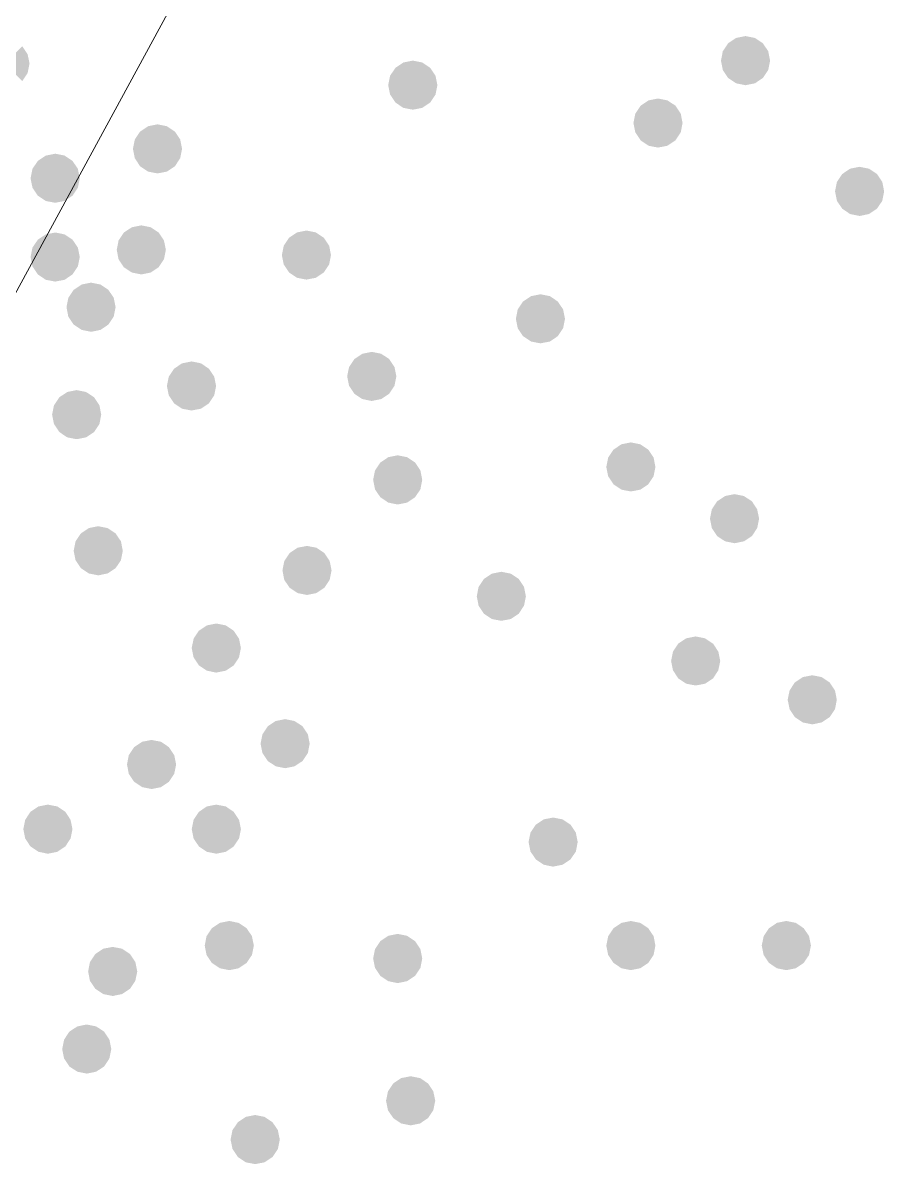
# Model space of a CAD drawing. Header units: millimetres. Extents: x 87938 to 265635, y 330093 to 434310.
# Drawn here: x 238358 to 239357, y 383921 to 385246 of the extents above; entities that cross this region are included whole.
import ezdxf

# ---------------------------------------------------------------- set-up
doc = ezdxf.new("R2010")
doc.units = ezdxf.units.MM

# ---------------------------------------------------------------- blocks, each defined once
blk = doc.blocks.new('A$C3F56660F')
at = {"lineweight": 0}
blk.add_line((5812.8, 3116.1), (6300.5, 4014.4), dxfattribs=at)
for points in [[(6819.1, 3678.8), (6798.9, 3699), (6790.6, 3678.8), (6792.7, 3689.8)], [(6819.1, 3678.8), (6819.1, 3707.4), (6798.9, 3699), (6808.2, 3705.2)], [(6819.1, 3678.8), (6839.2, 3699), (6819.1, 3707.4), (6830, 3705.2)], [(6819.1, 3678.8), (6847.6, 3678.8), (6839.2, 3699), (6845.4, 3689.8)], [(5959.7, 3675.4), (5988.2, 3675.4), (5979.8, 3695.5), (5986, 3686.3)], [(5959.7, 3675.4), (5979.8, 3655.2), (5988.2, 3675.4), (5986, 3664.5)], [(6433, 3650.4), (6433, 3678.9), (6412.8, 3670.5), (6422, 3676.7)], [(6433, 3650.4), (6453.1, 3670.5), (6433, 3678.9), (6443.9, 3676.7)], [(6819.1, 3678.8), (6790.6, 3678.8), (6798.9, 3658.7), (6792.7, 3667.9)], [(6819.1, 3678.8), (6798.9, 3658.7), (6819.1, 3650.3), (6808.2, 3652.5)], [(6819.1, 3678.8), (6819.1, 3650.3), (6839.2, 3658.7), (6830, 3652.5)], [(6819.1, 3678.8), (6839.2, 3658.7), (6847.6, 3678.8), (6845.4, 3667.9)], [(6433, 3650.4), (6412.8, 3670.5), (6404.4, 3650.4), (6406.6, 3661.3)], [(6433, 3650.4), (6461.5, 3650.4), (6453.1, 3670.5), (6459.3, 3661.3)], [(6433, 3650.4), (6404.4, 3650.4), (6412.8, 3630.2), (6406.6, 3639.5)], [(6433, 3650.4), (6412.8, 3630.2), (6433, 3621.9), (6422, 3624)], [(6433, 3650.4), (6433, 3621.9), (6453.1, 3630.2), (6443.9, 3624)], [(6433, 3650.4), (6453.1, 3630.2), (6461.5, 3650.4), (6459.3, 3639.5)], [(6717.5, 3606.4), (6717.5, 3634.9), (6697.4, 3626.6), (6706.6, 3632.7)], [(6717.5, 3606.4), (6737.7, 3626.6), (6717.5, 3634.9), (6728.4, 3632.7)], [(6717.5, 3606.4), (6697.4, 3626.6), (6689, 3606.4), (6691.2, 3617.3)], [(6717.5, 3606.4), (6746, 3606.4), (6737.7, 3626.6), (6743.9, 3617.3)], [(6136.7, 3576.4), (6136.7, 3604.9), (6116.5, 3596.5), (6125.8, 3602.7)], [(6136.7, 3576.4), (6156.9, 3596.5), (6136.7, 3604.9), (6147.6, 3602.7)], [(6717.5, 3606.4), (6689, 3606.4), (6697.4, 3586.2), (6691.2, 3595.5)], [(6717.5, 3606.4), (6697.4, 3586.2), (6717.5, 3577.9), (6706.6, 3580)], [(6717.5, 3606.4), (6717.5, 3577.9), (6737.7, 3586.2), (6728.4, 3580)], [(6717.5, 3606.4), (6737.7, 3586.2), (6746, 3606.4), (6743.9, 3595.5)], [(6136.7, 3576.4), (6116.5, 3596.5), (6108.2, 3576.4), (6110.4, 3587.3)], [(6136.7, 3576.4), (6165.2, 3576.4), (6156.9, 3596.5), (6163, 3587.3)], [(6018, 3542.3), (6018, 3570.8), (5997.8, 3562.4), (6007, 3568.6)], [(6018, 3542.3), (6038.1, 3562.4), (6018, 3570.8), (6028.9, 3568.6)], [(6136.7, 3576.4), (6108.2, 3576.4), (6116.5, 3556.2), (6110.4, 3565.5)], [(6136.7, 3576.4), (6116.5, 3556.2), (6136.7, 3547.9), (6125.8, 3550)], [(6136.7, 3576.4), (6136.7, 3547.9), (6156.9, 3556.2), (6147.6, 3550)], [(6136.7, 3576.4), (6156.9, 3556.2), (6165.2, 3576.4), (6163, 3565.5)], [(6018, 3542.3), (5997.8, 3562.4), (5989.4, 3542.3), (5991.6, 3553.2)], [(6018, 3542.3), (6046.5, 3542.3), (6038.1, 3562.4), (6044.3, 3553.2)], [(6951.4, 3527.1), (6951.4, 3555.6), (6931.3, 3547.2), (6940.5, 3553.4)], [(6951.4, 3527.1), (6971.6, 3547.2), (6951.4, 3555.6), (6962.3, 3553.4)], [(6018, 3542.3), (5989.4, 3542.3), (5997.8, 3522.1), (5991.6, 3531.4)], [(6018, 3542.3), (5997.8, 3522.1), (6018, 3513.8), (6007, 3515.9)], [(6018, 3542.3), (6018, 3513.8), (6038.1, 3522.1), (6028.9, 3515.9)], [(6018, 3542.3), (6038.1, 3522.1), (6046.5, 3542.3), (6044.3, 3531.4)], [(6951.4, 3527.1), (6931.3, 3547.2), (6922.9, 3527.1), (6925.1, 3538)], [(6951.4, 3527.1), (6979.9, 3527.1), (6971.6, 3547.2), (6977.8, 3538)], [(6951.4, 3527.1), (6922.9, 3527.1), (6931.3, 3506.9), (6925.1, 3516.1)], [(6951.4, 3527.1), (6931.3, 3506.9), (6951.4, 3498.5), (6940.5, 3500.7)], [(6951.4, 3527.1), (6951.4, 3498.5), (6971.6, 3506.9), (6962.3, 3500.7)], [(6951.4, 3527.1), (6971.6, 3506.9), (6979.9, 3527.1), (6977.8, 3516.1)], [(6117.9, 3459.1), (6117.9, 3487.6), (6097.7, 3479.3), (6107, 3485.4)], [(6117.9, 3459.1), (6138, 3479.3), (6117.9, 3487.6), (6128.8, 3485.4)], [(6018, 3450.8), (6018, 3479.3), (5997.8, 3470.9), (6007, 3477.1)], [(6018, 3450.8), (6038.1, 3470.9), (6018, 3479.3), (6028.9, 3477.1)], [(6117.9, 3459.1), (6097.7, 3479.3), (6089.4, 3459.1), (6091.5, 3470)], [(6117.9, 3459.1), (6146.4, 3459.1), (6138, 3479.3), (6144.2, 3470)], [(6309.5, 3453.1), (6289.4, 3473.2), (6281, 3453.1), (6283.2, 3464)], [(6309.5, 3453.1), (6309.5, 3481.6), (6289.4, 3473.2), (6298.6, 3479.4)], [(6309.5, 3453.1), (6329.7, 3473.2), (6309.5, 3481.6), (6320.4, 3479.4)], [(6309.5, 3453.1), (6338, 3453.1), (6329.7, 3473.2), (6335.9, 3464)], [(6018, 3450.8), (5997.8, 3470.9), (5989.4, 3450.8), (5991.6, 3461.7)], [(6018, 3450.8), (6046.5, 3450.8), (6038.1, 3470.9), (6044.3, 3461.7)], [(6117.9, 3459.1), (6089.4, 3459.1), (6097.7, 3438.9), (6091.5, 3448.2)], [(6117.9, 3459.1), (6097.7, 3438.9), (6117.9, 3430.6), (6107, 3432.8)], [(6117.9, 3459.1), (6117.9, 3430.6), (6138, 3438.9), (6128.8, 3432.8)], [(6117.9, 3459.1), (6138, 3438.9), (6146.4, 3459.1), (6144.2, 3448.2)], [(6018, 3450.8), (5989.4, 3450.8), (5997.8, 3430.6), (5991.6, 3439.9)], [(6018, 3450.8), (5997.8, 3430.6), (6018, 3422.3), (6007, 3424.4)], [(6018, 3450.8), (6018, 3422.3), (6038.1, 3430.6), (6028.9, 3424.4)], [(6018, 3450.8), (6038.1, 3430.6), (6046.5, 3450.8), (6044.3, 3439.9)], [(6309.5, 3453.1), (6281, 3453.1), (6289.4, 3432.9), (6283.2, 3442.2)], [(6309.5, 3453.1), (6289.4, 3432.9), (6309.5, 3424.6), (6298.6, 3426.7)], [(6309.5, 3453.1), (6309.5, 3424.6), (6329.7, 3432.9), (6320.4, 3426.7)], [(6309.5, 3453.1), (6329.7, 3432.9), (6338, 3453.1), (6335.9, 3442.2)], [(6059.6, 3392.6), (6059.6, 3421.1), (6039.4, 3412.7), (6048.7, 3418.9)], [(6059.6, 3392.6), (6079.7, 3412.7), (6059.6, 3421.1), (6070.5, 3418.9)], [(6059.6, 3392.6), (6039.4, 3412.7), (6031.1, 3392.6), (6033.2, 3403.5)], [(6059.6, 3392.6), (6088.1, 3392.6), (6079.7, 3412.7), (6085.9, 3403.5)], [(6581.1, 3379.1), (6581.1, 3407.6), (6560.9, 3399.2), (6570.2, 3405.4)], [(6581.1, 3379.1), (6601.2, 3399.2), (6581.1, 3407.6), (6592, 3405.4)], [(6059.6, 3392.6), (6031.1, 3392.6), (6039.4, 3372.4), (6033.2, 3381.6)], [(6059.6, 3392.6), (6039.4, 3372.4), (6059.6, 3364), (6048.7, 3366.2)], [(6059.6, 3392.6), (6059.6, 3364), (6079.7, 3372.4), (6070.5, 3366.2)], [(6059.6, 3392.6), (6079.7, 3372.4), (6088.1, 3392.6), (6085.9, 3381.6)], [(6581.1, 3379.1), (6560.9, 3399.2), (6552.6, 3379.1), (6554.7, 3390)], [(6581.1, 3379.1), (6609.6, 3379.1), (6601.2, 3399.2), (6607.4, 3390)], [(6581.1, 3379.1), (6552.6, 3379.1), (6560.9, 3358.9), (6554.7, 3368.2)], [(6581.1, 3379.1), (6560.9, 3358.9), (6581.1, 3350.6), (6570.2, 3352.7)], [(6581.1, 3379.1), (6581.1, 3350.6), (6601.2, 3358.9), (6592, 3352.7)], [(6581.1, 3379.1), (6601.2, 3358.9), (6609.6, 3379.1), (6607.4, 3368.2)], [(6385.3, 3312.2), (6385.3, 3340.7), (6365.2, 3332.4), (6374.4, 3338.5)], [(6385.3, 3312.2), (6405.5, 3332.4), (6385.3, 3340.7), (6396.3, 3338.5)], [(6176.2, 3301.1), (6176.2, 3329.6), (6156, 3321.2), (6165.2, 3327.4)], [(6176.2, 3301.1), (6196.3, 3321.2), (6176.2, 3329.6), (6187.1, 3327.4)], [(6385.3, 3312.2), (6365.2, 3332.4), (6356.8, 3312.2), (6359, 3323.1)], [(6385.3, 3312.2), (6413.9, 3312.2), (6405.5, 3332.4), (6411.7, 3323.1)], [(6176.2, 3301.1), (6156, 3321.2), (6147.6, 3301.1), (6149.8, 3312)], [(6176.2, 3301.1), (6204.7, 3301.1), (6196.3, 3321.2), (6202.5, 3312)], [(6176.2, 3301.1), (6147.6, 3301.1), (6156, 3280.9), (6149.8, 3290.2)], [(6176.2, 3301.1), (6156, 3280.9), (6176.2, 3272.6), (6165.2, 3274.7)], [(6176.2, 3301.1), (6176.2, 3272.6), (6196.3, 3280.9), (6187.1, 3274.7)], [(6176.2, 3301.1), (6196.3, 3280.9), (6204.7, 3301.1), (6202.5, 3290.2)], [(6385.3, 3312.2), (6356.8, 3312.2), (6365.2, 3292), (6359, 3301.3)], [(6385.3, 3312.2), (6365.2, 3292), (6385.3, 3283.7), (6374.4, 3285.9)], [(6385.3, 3312.2), (6385.3, 3283.7), (6405.5, 3292), (6396.3, 3285.9)], [(6385.3, 3312.2), (6405.5, 3292), (6413.9, 3312.2), (6411.7, 3301.3)], [(6042.9, 3267.8), (6022.8, 3288), (6014.4, 3267.8), (6016.6, 3278.7)], [(6042.9, 3267.8), (6042.9, 3296.3), (6022.8, 3288), (6032, 3294.1)], [(6042.9, 3267.8), (6063.1, 3288), (6042.9, 3296.3), (6053.8, 3294.1)], [(6042.9, 3267.8), (6071.4, 3267.8), (6063.1, 3288), (6069.3, 3278.7)], [(6042.9, 3267.8), (6014.4, 3267.8), (6022.8, 3247.6), (6016.6, 3256.9)], [(6042.9, 3267.8), (6022.8, 3247.6), (6042.9, 3239.3), (6032, 3241.4)], [(6042.9, 3267.8), (6042.9, 3239.3), (6063.1, 3247.6), (6053.8, 3241.4)], [(6042.9, 3267.8), (6063.1, 3247.6), (6071.4, 3267.8), (6069.3, 3256.9)], [(6686, 3207.1), (6686, 3235.6), (6665.9, 3227.2), (6675.1, 3233.4)], [(6686, 3207.1), (6706.2, 3227.2), (6686, 3235.6), (6696.9, 3233.4)], [(6415.4, 3192.1), (6415.4, 3220.6), (6395.3, 3212.2), (6404.5, 3218.4)], [(6415.4, 3192.1), (6435.6, 3212.2), (6415.4, 3220.6), (6426.3, 3218.4)], [(6686, 3207.1), (6665.9, 3227.2), (6657.5, 3207.1), (6659.7, 3218)], [(6686, 3207.1), (6714.5, 3207.1), (6706.2, 3227.2), (6712.4, 3218)], [(6415.4, 3192.1), (6395.3, 3212.2), (6386.9, 3192.1), (6389.1, 3203)], [(6415.4, 3192.1), (6443.9, 3192.1), (6435.6, 3212.2), (6441.8, 3203)], [(6686, 3207.1), (6657.5, 3207.1), (6665.9, 3186.9), (6659.7, 3196.2)], [(6686, 3207.1), (6665.9, 3186.9), (6686, 3178.6), (6675.1, 3180.7)], [(6686, 3207.1), (6686, 3178.6), (6706.2, 3186.9), (6696.9, 3180.7)], [(6686, 3207.1), (6706.2, 3186.9), (6714.5, 3207.1), (6712.4, 3196.2)], [(6415.4, 3192.1), (6386.9, 3192.1), (6395.3, 3171.9), (6389.1, 3181.1)], [(6415.4, 3192.1), (6395.3, 3171.9), (6415.4, 3163.5), (6404.5, 3165.7)], [(6415.4, 3192.1), (6415.4, 3163.5), (6435.6, 3171.9), (6426.3, 3165.7)], [(6415.4, 3192.1), (6435.6, 3171.9), (6443.9, 3192.1), (6441.8, 3181.1)], [(6806.3, 3147), (6806.3, 3175.5), (6786.1, 3167.2), (6795.4, 3173.3)], [(6806.3, 3147), (6826.5, 3167.2), (6806.3, 3175.5), (6817.2, 3173.3)], [(6806.3, 3147), (6786.1, 3167.2), (6777.8, 3147), (6780, 3157.9)], [(6806.3, 3147), (6834.8, 3147), (6826.5, 3167.2), (6832.6, 3157.9)], [(6806.3, 3147), (6777.8, 3147), (6786.1, 3126.8), (6780, 3136.1)], [(6806.3, 3147), (6786.1, 3126.8), (6806.3, 3118.5), (6795.4, 3120.7)], [(6806.3, 3147), (6806.3, 3118.5), (6826.5, 3126.8), (6817.2, 3120.7)], [(6806.3, 3147), (6826.5, 3126.8), (6834.8, 3147), (6832.6, 3136.1)], [(6067.9, 3109.7), (6047.8, 3129.9), (6039.4, 3109.7), (6041.6, 3120.7)], [(6067.9, 3109.7), (6067.9, 3138.3), (6047.8, 3129.9), (6057, 3136.1)], [(6067.9, 3109.7), (6088.1, 3129.9), (6067.9, 3138.3), (6078.8, 3136.1)], [(6067.9, 3109.7), (6096.4, 3109.7), (6088.1, 3129.9), (6094.3, 3120.7)], [(6310.2, 3086.9), (6310.2, 3115.4), (6290, 3107.1), (6299.3, 3113.3)], [(6310.2, 3086.9), (6330.3, 3107.1), (6310.2, 3115.4), (6321.1, 3113.3)], [(6067.9, 3109.7), (6039.4, 3109.7), (6047.8, 3089.6), (6041.6, 3098.8)], [(6067.9, 3109.7), (6047.8, 3089.6), (6067.9, 3081.2), (6057, 3083.4)], [(6067.9, 3109.7), (6067.9, 3081.2), (6088.1, 3089.6), (6078.8, 3083.4)], [(6067.9, 3109.7), (6088.1, 3089.6), (6096.4, 3109.7), (6094.3, 3098.8)], [(6310.2, 3086.9), (6290, 3107.1), (6281.7, 3086.9), (6283.8, 3097.8)], [(6310.2, 3086.9), (6338.7, 3086.9), (6330.3, 3107.1), (6336.5, 3097.8)], [(6310.2, 3086.9), (6281.7, 3086.9), (6290, 3066.8), (6283.8, 3076)], [(6310.2, 3086.9), (6290, 3066.8), (6310.2, 3058.4), (6299.3, 3060.6)], [(6310.2, 3086.9), (6310.2, 3058.4), (6330.3, 3066.8), (6321.1, 3060.6)], [(6310.2, 3086.9), (6330.3, 3066.8), (6338.7, 3086.9), (6336.5, 3076)], [(6535.7, 3056.9), (6515.5, 3077), (6507.2, 3056.9), (6509.3, 3067.8)], [(6535.7, 3056.9), (6535.7, 3085.4), (6515.5, 3077), (6524.8, 3083.2)], [(6535.7, 3056.9), (6555.9, 3077), (6535.7, 3085.4), (6546.6, 3083.2)], [(6535.7, 3056.9), (6564.2, 3056.9), (6555.9, 3077), (6562, 3067.8)], [(6535.7, 3056.9), (6507.2, 3056.9), (6515.5, 3036.7), (6509.3, 3046)], [(6535.7, 3056.9), (6515.5, 3036.7), (6535.7, 3028.4), (6524.8, 3030.5)], [(6535.7, 3056.9), (6535.7, 3028.4), (6555.9, 3036.7), (6546.6, 3030.5)], [(6535.7, 3056.9), (6555.9, 3036.7), (6564.2, 3056.9), (6562, 3046)], [(6204.9, 2996.8), (6204.9, 3025.3), (6184.8, 3017), (6194, 3023.1)], [(6204.9, 2996.8), (6225.1, 3017), (6204.9, 3025.3), (6215.9, 3023.1)], [(6204.9, 2996.8), (6184.8, 3017), (6176.4, 2996.8), (6178.6, 3007.7)], [(6204.9, 2996.8), (6233.5, 2996.8), (6225.1, 3017), (6231.3, 3007.7)], [(6761.2, 2981.8), (6761.2, 3010.3), (6741, 3001.9), (6750.3, 3008.1)], [(6761.2, 2981.8), (6781.4, 3001.9), (6761.2, 3010.3), (6772.1, 3008.1)], [(6204.9, 2996.8), (6176.4, 2996.8), (6184.8, 2976.6), (6178.6, 2985.9)], [(6204.9, 2996.8), (6184.8, 2976.6), (6204.9, 2968.3), (6194, 2970.5)], [(6204.9, 2996.8), (6204.9, 2968.3), (6225.1, 2976.6), (6215.9, 2970.5)], [(6204.9, 2996.8), (6225.1, 2976.6), (6233.5, 2996.8), (6231.3, 2985.9)], [(6761.2, 2981.8), (6741, 3001.9), (6732.7, 2981.8), (6734.9, 2992.7)], [(6761.2, 2981.8), (6789.7, 2981.8), (6781.4, 3001.9), (6787.5, 2992.7)], [(6761.2, 2981.8), (6732.7, 2981.8), (6741, 2961.6), (6734.9, 2970.9)], [(6761.2, 2981.8), (6741, 2961.6), (6761.2, 2953.3), (6750.3, 2955.4)], [(6761.2, 2981.8), (6761.2, 2953.3), (6781.4, 2961.6), (6772.1, 2955.4)], [(6761.2, 2981.8), (6781.4, 2961.6), (6789.7, 2981.8), (6787.5, 2970.9)], [(6896.5, 2936.7), (6876.3, 2956.9), (6868, 2936.7), (6870.2, 2947.6)], [(6896.5, 2936.7), (6896.5, 2965.2), (6876.3, 2956.9), (6885.6, 2963.1)], [(6896.5, 2936.7), (6916.7, 2956.9), (6896.5, 2965.2), (6907.4, 2963.1)], [(6896.5, 2936.7), (6925, 2936.7), (6916.7, 2956.9), (6922.9, 2947.6)], [(6896.5, 2936.7), (6868, 2936.7), (6876.3, 2916.6), (6870.2, 2925.8)], [(6896.5, 2936.7), (6876.3, 2916.6), (6896.5, 2908.2), (6885.6, 2910.4)], [(6896.5, 2936.7), (6896.5, 2908.2), (6916.7, 2916.6), (6907.4, 2910.4)], [(6896.5, 2936.7), (6916.7, 2916.6), (6925, 2936.7), (6922.9, 2925.8)], [(6284.8, 2885.8), (6264.7, 2906), (6256.3, 2885.8), (6258.5, 2896.7)], [(6284.8, 2885.8), (6284.8, 2914.3), (6264.7, 2906), (6273.9, 2912.1)], [(6284.8, 2885.8), (6305, 2906), (6284.8, 2914.3), (6295.7, 2912.1)], [(6284.8, 2885.8), (6313.3, 2885.8), (6305, 2906), (6311.2, 2896.7)], [(6129.8, 2861.6), (6129.8, 2890.1), (6109.6, 2881.8), (6118.9, 2888)], [(6129.8, 2861.6), (6149.9, 2881.8), (6129.8, 2890.1), (6140.7, 2888)], [(6129.8, 2861.6), (6109.6, 2881.8), (6101.3, 2861.6), (6103.4, 2872.5)], [(6129.8, 2861.6), (6158.3, 2861.6), (6149.9, 2881.8), (6156.1, 2872.5)], [(6284.8, 2885.8), (6256.3, 2885.8), (6264.7, 2865.6), (6258.5, 2874.9)], [(6284.8, 2885.8), (6264.7, 2865.6), (6284.8, 2857.3), (6273.9, 2859.5)], [(6284.8, 2885.8), (6284.8, 2857.3), (6305, 2865.6), (6295.7, 2859.5)], [(6284.8, 2885.8), (6305, 2865.6), (6313.3, 2885.8), (6311.2, 2874.9)], [(6129.8, 2861.6), (6101.3, 2861.6), (6109.6, 2841.5), (6103.4, 2850.7)], [(6129.8, 2861.6), (6109.6, 2841.5), (6129.8, 2833.1), (6118.9, 2835.3)], [(6129.8, 2861.6), (6129.8, 2833.1), (6149.9, 2841.5), (6140.7, 2835.3)], [(6129.8, 2861.6), (6149.9, 2841.5), (6158.3, 2861.6), (6156.1, 2850.7)], [(6009.5, 2786.5), (6009.5, 2815), (5989.3, 2806.7), (5998.6, 2812.9)], [(6009.5, 2786.5), (6029.7, 2806.7), (6009.5, 2815), (6020.4, 2812.9)], [(6204.9, 2786.5), (6204.9, 2815), (6184.8, 2806.7), (6194, 2812.9)], [(6204.9, 2786.5), (6225.1, 2806.7), (6204.9, 2815), (6215.9, 2812.9)], [(6009.5, 2786.5), (5989.3, 2806.7), (5981, 2786.5), (5983.2, 2797.4)], [(6009.5, 2786.5), (6038, 2786.5), (6029.7, 2806.7), (6035.8, 2797.4)], [(6204.9, 2786.5), (6184.8, 2806.7), (6176.4, 2786.5), (6178.6, 2797.4)], [(6204.9, 2786.5), (6233.5, 2786.5), (6225.1, 2806.7), (6231.3, 2797.4)], [(6595.8, 2771.5), (6595.8, 2800), (6575.7, 2791.7), (6584.9, 2797.9)], [(6595.8, 2771.5), (6616, 2791.7), (6595.8, 2800), (6606.7, 2797.9)], [(6009.5, 2786.5), (5981, 2786.5), (5989.3, 2766.4), (5983.2, 2775.6)], [(6009.5, 2786.5), (5989.3, 2766.4), (6009.5, 2758), (5998.6, 2760.2)], [(6009.5, 2786.5), (6009.5, 2758), (6029.7, 2766.4), (6020.4, 2760.2)], [(6009.5, 2786.5), (6029.7, 2766.4), (6038, 2786.5), (6035.8, 2775.6)], [(6204.9, 2786.5), (6176.4, 2786.5), (6184.8, 2766.4), (6178.6, 2775.6)], [(6204.9, 2786.5), (6184.8, 2766.4), (6204.9, 2758), (6194, 2760.2)], [(6204.9, 2786.5), (6204.9, 2758), (6225.1, 2766.4), (6215.9, 2760.2)], [(6204.9, 2786.5), (6225.1, 2766.4), (6233.5, 2786.5), (6231.3, 2775.6)], [(6595.8, 2771.5), (6575.7, 2791.7), (6567.3, 2771.5), (6569.5, 2782.4)], [(6595.8, 2771.5), (6624.3, 2771.5), (6616, 2791.7), (6622.2, 2782.4)], [(6595.8, 2771.5), (6567.3, 2771.5), (6575.7, 2751.4), (6569.5, 2760.6)], [(6595.8, 2771.5), (6575.7, 2751.4), (6595.8, 2743), (6584.9, 2745.2)], [(6595.8, 2771.5), (6595.8, 2743), (6616, 2751.4), (6606.7, 2745.2)], [(6595.8, 2771.5), (6616, 2751.4), (6624.3, 2771.5), (6622.2, 2760.6)], [(6220, 2651.4), (6220, 2679.9), (6199.8, 2671.5), (6209.1, 2677.7)], [(6220, 2651.4), (6240.1, 2671.5), (6220, 2679.9), (6230.9, 2677.7)], [(6686, 2651.4), (6686, 2679.9), (6665.9, 2671.5), (6675.1, 2677.7)], [(6686, 2651.4), (6706.2, 2671.5), (6686, 2679.9), (6696.9, 2677.7)], [(6866.4, 2651.4), (6866.4, 2679.9), (6846.3, 2671.5), (6855.5, 2677.7)], [(6866.4, 2651.4), (6886.6, 2671.5), (6866.4, 2679.9), (6877.4, 2677.7)], [(6220, 2651.4), (6199.8, 2671.5), (6191.5, 2651.4), (6193.6, 2662.3)], [(6220, 2651.4), (6248.5, 2651.4), (6240.1, 2671.5), (6246.3, 2662.3)], [(6415.4, 2636.3), (6415.4, 2664.9), (6395.3, 2656.5), (6404.5, 2662.7)], [(6415.4, 2636.3), (6435.6, 2656.5), (6415.4, 2664.9), (6426.3, 2662.7)], [(6686, 2651.4), (6665.9, 2671.5), (6657.5, 2651.4), (6659.7, 2662.3)], [(6686, 2651.4), (6714.5, 2651.4), (6706.2, 2671.5), (6712.4, 2662.3)], [(6866.4, 2651.4), (6846.3, 2671.5), (6837.9, 2651.4), (6840.1, 2662.3)], [(6866.4, 2651.4), (6895, 2651.4), (6886.6, 2671.5), (6892.8, 2662.3)], [(6220, 2651.4), (6191.5, 2651.4), (6199.8, 2631.2), (6193.6, 2640.4)], [(6220, 2651.4), (6199.8, 2631.2), (6220, 2622.8), (6209.1, 2625)], [(6220, 2651.4), (6220, 2622.8), (6240.1, 2631.2), (6230.9, 2625)], [(6220, 2651.4), (6240.1, 2631.2), (6248.5, 2651.4), (6246.3, 2640.4)], [(6415.4, 2636.3), (6395.3, 2656.5), (6386.9, 2636.3), (6389.1, 2647.2)], [(6415.4, 2636.3), (6443.9, 2636.3), (6435.6, 2656.5), (6441.8, 2647.2)], [(6686, 2651.4), (6657.5, 2651.4), (6665.9, 2631.2), (6659.7, 2640.4)], [(6686, 2651.4), (6665.9, 2631.2), (6686, 2622.8), (6675.1, 2625)], [(6686, 2651.4), (6686, 2622.8), (6706.2, 2631.2), (6696.9, 2625)], [(6686, 2651.4), (6706.2, 2631.2), (6714.5, 2651.4), (6712.4, 2640.4)], [(6866.4, 2651.4), (6837.9, 2651.4), (6846.3, 2631.2), (6840.1, 2640.4)], [(6866.4, 2651.4), (6846.3, 2631.2), (6866.4, 2622.8), (6855.5, 2625)], [(6866.4, 2651.4), (6866.4, 2622.8), (6886.6, 2631.2), (6877.4, 2625)], [(6866.4, 2651.4), (6886.6, 2631.2), (6895, 2651.4), (6892.8, 2640.4)], [(6084.7, 2621.3), (6064.5, 2641.5), (6056.2, 2621.3), (6058.3, 2632.2)], [(6084.7, 2621.3), (6084.7, 2649.8), (6064.5, 2641.5), (6073.8, 2647.7)], [(6084.7, 2621.3), (6104.8, 2641.5), (6084.7, 2649.8), (6095.6, 2647.7)], [(6084.7, 2621.3), (6113.2, 2621.3), (6104.8, 2641.5), (6111, 2632.2)], [(6415.4, 2636.3), (6386.9, 2636.3), (6395.3, 2616.2), (6389.1, 2625.4)], [(6415.4, 2636.3), (6395.3, 2616.2), (6415.4, 2607.8), (6404.5, 2610)], [(6415.4, 2636.3), (6415.4, 2607.8), (6435.6, 2616.2), (6426.3, 2610)], [(6415.4, 2636.3), (6435.6, 2616.2), (6443.9, 2636.3), (6441.8, 2625.4)], [(6084.7, 2621.3), (6056.2, 2621.3), (6064.5, 2601.2), (6058.3, 2610.4)], [(6084.7, 2621.3), (6064.5, 2601.2), (6084.7, 2592.8), (6073.8, 2595)], [(6084.7, 2621.3), (6084.7, 2592.8), (6104.8, 2601.2), (6095.6, 2595)], [(6084.7, 2621.3), (6104.8, 2601.2), (6113.2, 2621.3), (6111, 2610.4)], [(6054.6, 2531.2), (6054.6, 2559.7), (6034.4, 2551.4), (6043.7, 2557.5)], [(6054.6, 2531.2), (6074.8, 2551.4), (6054.6, 2559.7), (6065.5, 2557.5)], [(6054.6, 2531.2), (6034.4, 2551.4), (6026.1, 2531.2), (6028.3, 2542.1)], [(6054.6, 2531.2), (6083.1, 2531.2), (6074.8, 2551.4), (6080.9, 2542.1)], [(6054.6, 2531.2), (6026.1, 2531.2), (6034.4, 2511), (6028.3, 2520.3)], [(6054.6, 2531.2), (6034.4, 2511), (6054.6, 2502.7), (6043.7, 2504.9)], [(6054.6, 2531.2), (6054.6, 2502.7), (6074.8, 2511), (6065.5, 2504.9)], [(6054.6, 2531.2), (6074.8, 2511), (6083.1, 2531.2), (6080.9, 2520.3)], [(6430.5, 2471.1), (6430.5, 2499.6), (6410.3, 2491.3), (6419.5, 2497.5)], [(6430.5, 2471.1), (6450.6, 2491.3), (6430.5, 2499.6), (6441.4, 2497.5)], [(6430.5, 2471.1), (6410.3, 2491.3), (6401.9, 2471.1), (6404.1, 2482)], [(6430.5, 2471.1), (6459, 2471.1), (6450.6, 2491.3), (6456.8, 2482)], [(6430.5, 2471.1), (6401.9, 2471.1), (6410.3, 2451), (6404.1, 2460.2)], [(6430.5, 2471.1), (6410.3, 2451), (6430.5, 2442.6), (6419.5, 2444.8)], [(6430.5, 2471.1), (6430.5, 2442.6), (6450.6, 2451), (6441.4, 2444.8)], [(6430.5, 2471.1), (6450.6, 2451), (6459, 2471.1), (6456.8, 2460.2)], [(6250, 2426.1), (6250, 2454.6), (6229.9, 2446.2), (6239.1, 2452.4)], [(6250, 2426.1), (6270.2, 2446.2), (6250, 2454.6), (6261, 2452.4)], [(6250, 2426.1), (6229.9, 2446.2), (6221.5, 2426.1), (6223.7, 2437)], [(6250, 2426.1), (6278.6, 2426.1), (6270.2, 2446.2), (6276.4, 2437)], [(6250, 2426.1), (6221.5, 2426.1), (6229.9, 2405.9), (6223.7, 2415.2)], [(6250, 2426.1), (6229.9, 2405.9), (6250, 2397.6), (6239.1, 2399.7)], [(6250, 2426.1), (6250, 2397.6), (6270.2, 2405.9), (6261, 2399.7)], [(6250, 2426.1), (6270.2, 2405.9), (6278.6, 2426.1), (6276.4, 2415.2)]]:
    blk.add_trace(points, dxfattribs=at)
blk = doc.blocks.new('A$C3E9370D8')
blk.add_blockref('A$C3F56660F', (0, 0))

msp = doc.modelspace()

# ---------------------------------------------------------------- block references
msp.add_blockref('A$C3E9370D8', (232377.2, 381523.4))

doc.saveas('drawing.dxf')
